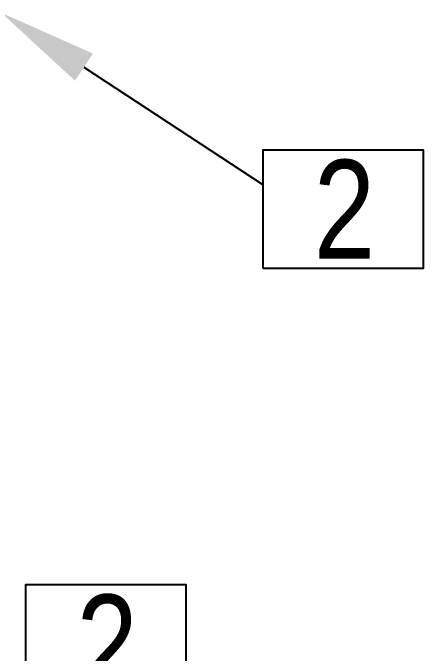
# Model space of a CAD drawing. Header units: millimetres. Extents: x 0 to 594, y 0 to 420.
# Drawn here: x 255.67 to 266.05, y 274.15 to 290.36 of the extents above; entities that cross this region are included whole.
import ezdxf
from ezdxf import colors
from ezdxf.entities.mleader import LeaderData, LeaderLine
from ezdxf.enums import TextEntityAlignment as Align
from ezdxf.math import Vec2, Vec3

# ---------------------------------------------------------------- set-up
doc = ezdxf.new("R2010")
doc.units = ezdxf.units.MM
doc.header["$LTSCALE"] = 0.25
doc.layers.add('주석', color=7, linetype='Continuous')
doc.styles.add('AdskIsoAnnotation', font='arial.ttf', dxfattribs={"width": 0.8, "height": 1})
doc.styles.get("Standard").update_dxf_attribs({"font": 'arial.ttf'})

# ---------------------------------------------------------------- blocks, each defined once
blk = doc.blocks.new('AnnoRect')
at = {"color": 0, "linetype": 'ByBlock', "lineweight": -2}
blk.add_wipeout([(-0.8095, -0.6), (-0.8095, 0.6), (0.8095, 0.6), (0.8095, -0.6)], dxfattribs=at)
blk.add_lwpolyline([(-0.8095, -0.6), (-0.8095, 0.6), (0.8095, 0.6), (0.8095, -0.6)], close=True, dxfattribs=at)
at = {"color": 0, "linetype": 'ByBlock', "lineweight": -2, "style": 'AdskIsoAnnotation', "width": 0.8}
blk.add_attdef('XX', text='', height=1, dxfattribs=at).set_placement((0, 0), align=Align.MIDDLE_CENTER)

msp = doc.modelspace()

# ---------------------------------------------------------------- block references
at = {"layer": '주석'}
ref = msp.add_blockref('AnnoRect', (258.0238, 274.39), dxfattribs=dict(at, xscale=2.5, yscale=2.5, zscale=2.5))
ref.add_attrib('XX_001', '2', (257.2796, 273.1349), dxfattribs={"layer": '0', "color": 0, "linetype": 'ByBlock', "lineweight": -2, "height": 2.5, "style": 'AdskIsoAnnotation', "width": 0.8})

# ---------------------------------------------------------------- leaders
ml = msp.add_multileader_mtext('Standard', dxfattribs=at)
ml.set_content('')
ml.set_leader_properties()
ml.build(insert=Vec2(0, 0))
ml.multileader.update_dxf_attribs({"dogleg_length": 0, "arrow_head_size": 2.5})
ctx = ml.context
ctx.base_point, ctx.arrow_head_size, ctx.plane_origin = Vec3(262, 286.0012), 2.5, Vec3(0, 7.8901)
notes = []
notes.append((ctx, [(0, (1, 1, 0), (262, 286.0012), (-1, 0), 0, [(0, [(255.3813, 290.357)], 0, [])])]))
ctx.mtext, ml.multileader.dxf.content_type = None, 0
for ctx, leaders in notes:
    for number, flags, end, landing, length, lines in leaders:
        leader = LeaderData()
        leader.index, (leader.has_last_leader_line, leader.has_dogleg_vector, leader.attachment_direction) = number, flags
        leader.last_leader_point, leader.dogleg_vector, leader.dogleg_length = Vec3(end), Vec3(landing), length
        for number, points, colour, breaks in lines:
            line = LeaderLine()
            line.index, line.vertices, line.color, line.breaks = number, Vec3.list(points), colors.encode_raw_color(colour), breaks
            leader.lines.append(line)
        ctx.leaders.append(leader)

# ---------------------------------------------------------------- next in the draw order: block references
ref = msp.add_blockref('AnnoRect', (264.0238, 285.39), dxfattribs=dict(at, xscale=2.5, yscale=2.5, zscale=2.5))
ref.add_attrib('XX_001', '2', (263.2796, 284.1349), dxfattribs={"layer": '0', "color": 0, "linetype": 'ByBlock', "lineweight": -2, "height": 2.5, "style": 'AdskIsoAnnotation', "width": 0.8})

doc.saveas('drawing.dxf')
